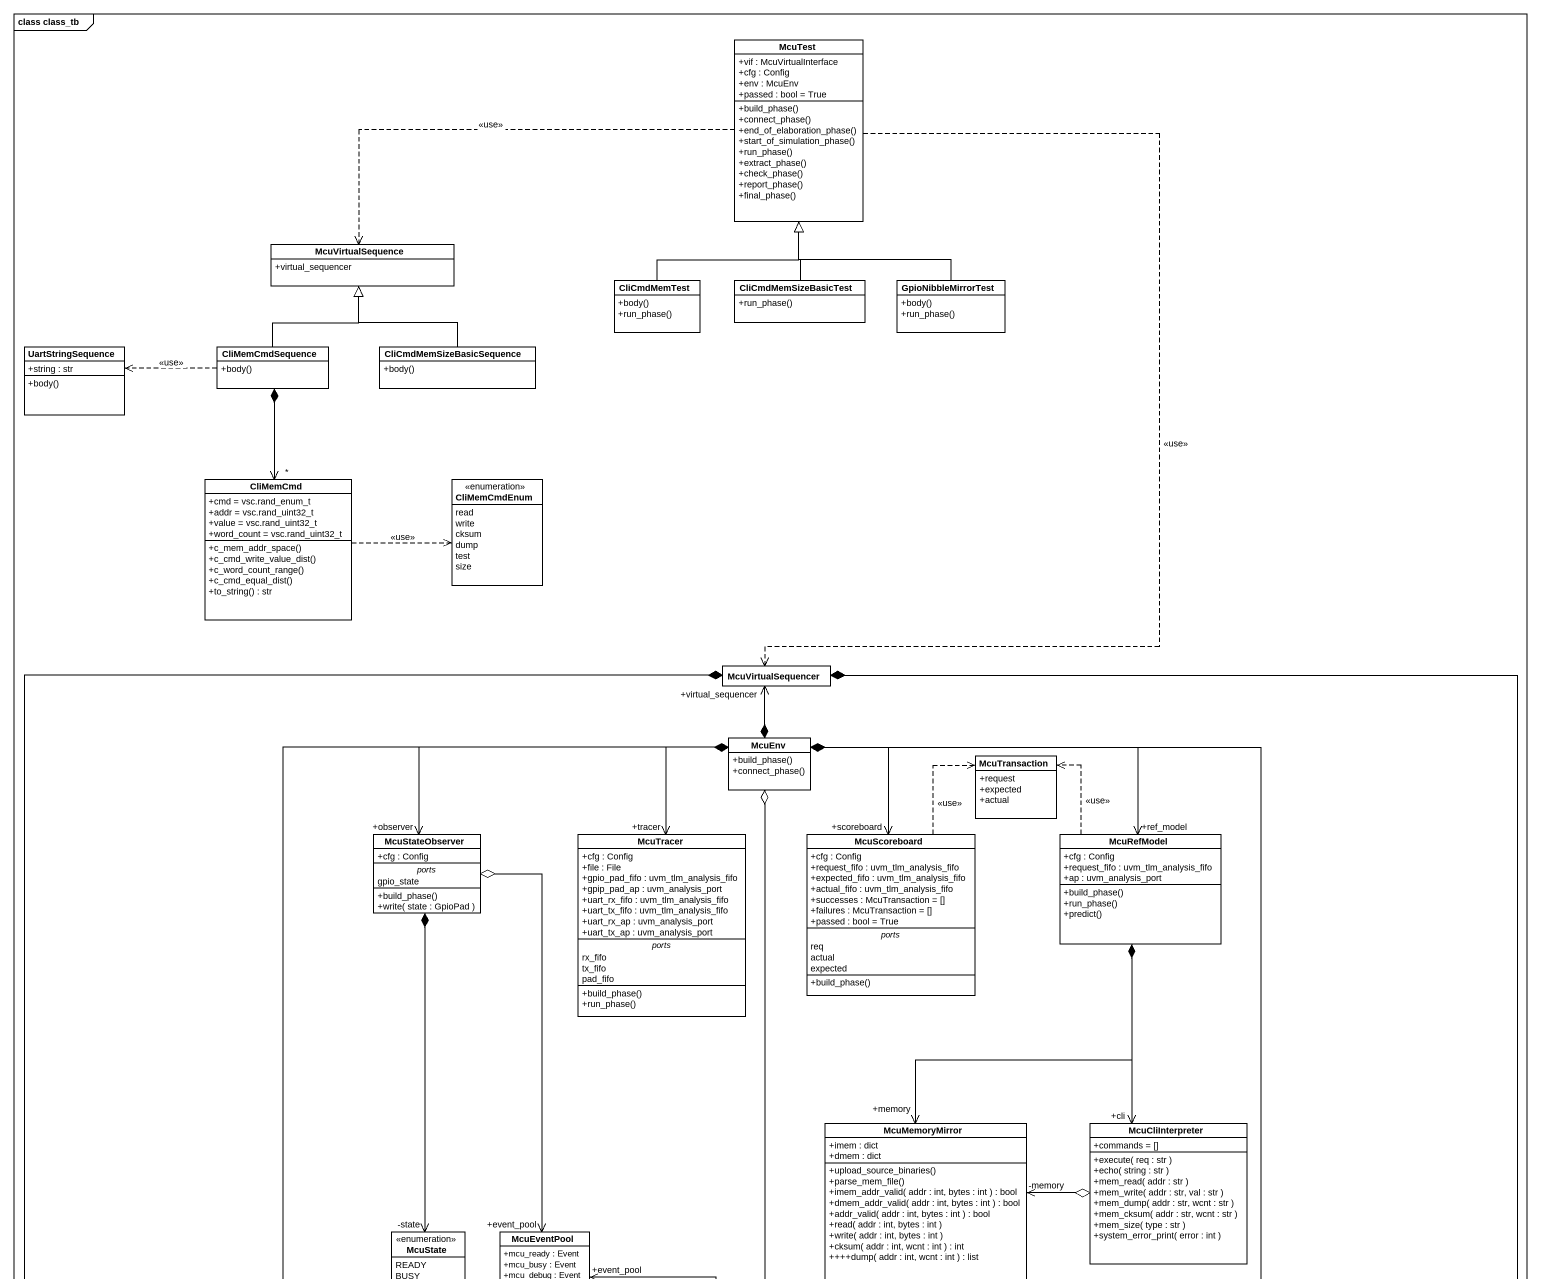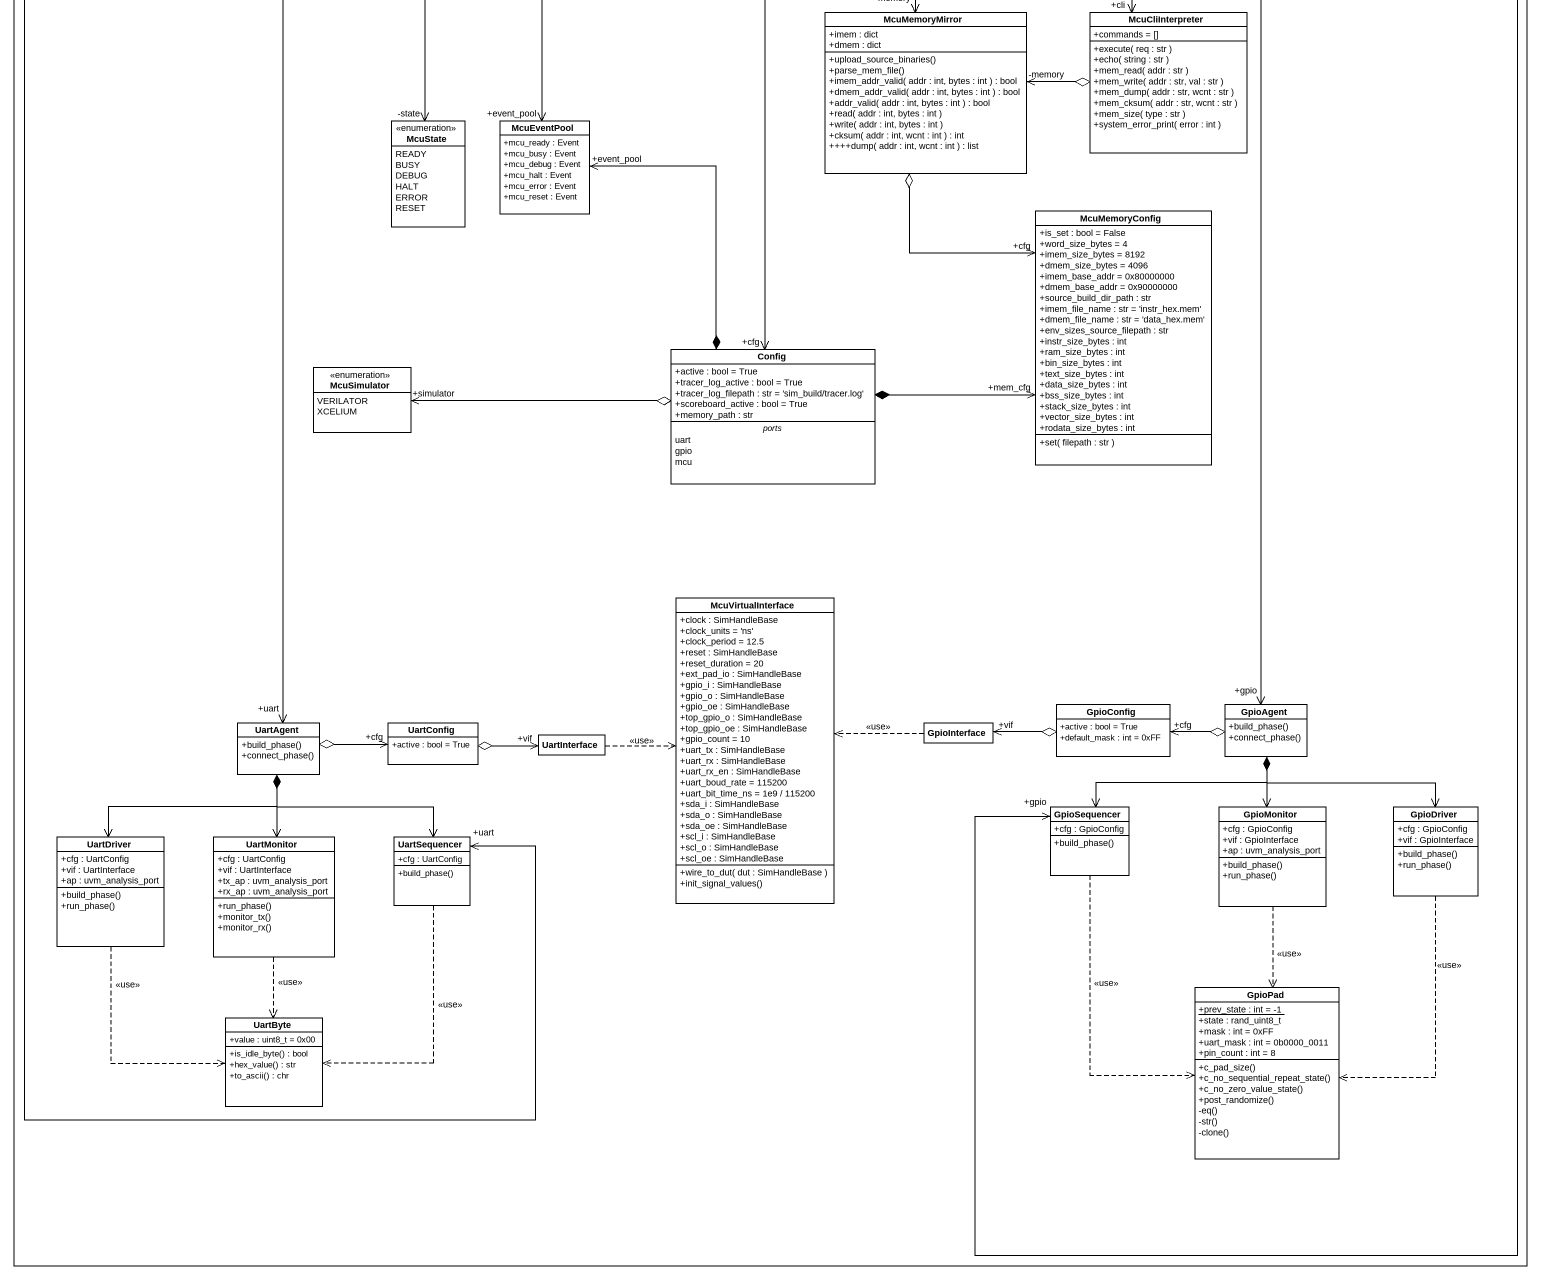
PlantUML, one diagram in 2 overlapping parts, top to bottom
@startuml
mainframe class class_tb
hide circle
hide empty members
skinparam classAttributeIconSize 0
class McuTest {
  +vif : McuVirtualInterface
  +cfg : Config
  +env : McuEnv
  +passed : bool = True
  +build_phase()
  +connect_phase()
  +end_of_elaboration_phase()
  +start_of_simulation_phase()
  +run_phase()
  +extract_phase()
  +check_phase()
  +report_phase()
  +final_phase()
}
class McuVirtualSequence {
  +virtual_sequencer
}
class CliCmdMemTest {
  +body()
  +run_phase()
}
class CliCmdMemSizeBasicTest {
  +run_phase()
}
class GpioNibbleMirrorTest {
  +body()
  +run_phase()
}
class UartStringSequence {
  +string : str
  +body()
}
class CliMemCmdSequence {
  +body()
}
class CliCmdMemSizeBasicSequence {
  +body()
}
class CliMemCmd {
  +cmd = vsc.rand_enum_t
  +addr = vsc.rand_uint32_t
  +value = vsc.rand_uint32_t
  +word_count = vsc.rand_uint32_t
  +c_mem_addr_space()
  +c_cmd_write_value_dist()
  +c_word_count_range()
  +c_cmd_equal_dist()
  +to_string() : str
}
enum CliMemCmdEnum {
  read
  write
  cksum
  dump
  test
  size
}
class McuVirtualSequencer
class McuEnv {
  +build_phase()
  +connect_phase()
}
class McuTransaction {
  +request
  +expected
  +actual
}
class McuStateObserver {
  +cfg : Config
  -- ports --
  gpio_state
  --
  +build_phase()
  +write( state : GpioPad )
}
class McuTracer {
  +cfg : Config
  +file : File
  +gpio_pad_fifo : uvm_tlm_analysis_fifo
  +gpip_pad_ap : uvm_analysis_port
  +uart_rx_fifo : uvm_tlm_analysis_fifo
  +uart_tx_fifo : uvm_tlm_analysis_fifo
  +uart_rx_ap : uvm_analysis_port
  +uart_tx_ap : uvm_analysis_port
  -- ports --
  rx_fifo
  tx_fifo
  pad_fifo
  --
  +build_phase()
  +run_phase()
}
class McuScoreboard {
  +cfg : Config
  +request_fifo : uvm_tlm_analysis_fifo
  +expected_fifo : uvm_tlm_analysis_fifo
  +actual_fifo : uvm_tlm_analysis_fifo
  +successes : McuTransaction = []
  +failures : McuTransaction = []
  +passed : bool = True
  -- ports --
  req
  actual
  expected
  --
  +build_phase()
}
class McuRefModel {
  +cfg : Config
  +request_fifo : uvm_tlm_analysis_fifo
  +ap : uvm_analysis_port
  +build_phase()
  +run_phase()
  +predict()
}
class McuMemoryMirror {
  +imem : dict
  +dmem : dict
  +upload_source_binaries()
  +parse_mem_file()
  +imem_addr_valid( addr : int, bytes : int ) : bool
  +dmem_addr_valid( addr : int, bytes : int ) : bool
  +addr_valid( addr : int, bytes : int ) : bool
  +read( addr : int, bytes : int )
  +write( addr : int, bytes : int )
  +cksum( addr : int, wcnt : int ) : int
  ++++dump( addr : int, wcnt : int ) : list
}
class McuCliInterpreter {
  +commands = []
  +execute( req : str )
  +echo( string : str )
  +mem_read( addr : str )
  +mem_write( addr : str, val : str )
  +mem_dump( addr : str, wcnt : str )
  +mem_cksum( addr : str, wcnt : str )
  +mem_size( type : str )
  +system_error_print( error : int )
}
enum McuState {
  READY
  BUSY
  DEBUG
  HALT
  ERROR
  RESET
}
class McuEventPool {
  +mcu_ready : Event
  +mcu_busy : Event
  +mcu_debug : Event
  +mcu_halt : Event
  +mcu_error : Event
  +mcu_reset : Event
}
class McuMemoryConfig {
  +is_set : bool = False
  +word_size_bytes = 4
  +imem_size_bytes = 8192
  +dmem_size_bytes = 4096
  +imem_base_addr = 0x80000000
  +dmem_base_addr = 0x90000000
  +source_build_dir_path : str
  +imem_file_name : str = 'instr_hex.mem'
  +dmem_file_name : str = 'data_hex.mem'
  +env_sizes_source_filepath : str
  +instr_size_bytes : int
  +ram_size_bytes : int
  +bin_size_bytes : int
  +text_size_bytes : int
  +data_size_bytes : int
  +bss_size_bytes : int
  +stack_size_bytes : int
  +vector_size_bytes : int
  +rodata_size_bytes : int
  +set( filepath : str )
}
enum McuSimulator {
  VERILATOR
  XCELIUM
}
class Config {
  +active : bool = True
  +tracer_log_active : bool = True
  +tracer_log_filepath : str = 'sim_build/tracer.log'
  +scoreboard_active : bool = True
  +memory_path : str
  -- ports --
  uart
  gpio
  mcu
}
class McuVirtualInterface {
  +clock : SimHandleBase
  +clock_units = 'ns'
  +clock_period = 12.5
  +reset : SimHandleBase
  +reset_duration = 20
  +ext_pad_io : SimHandleBase
  +gpio_i : SimHandleBase
  +gpio_o : SimHandleBase
  +gpio_oe : SimHandleBase
  +top_gpio_o : SimHandleBase
  +top_gpio_oe : SimHandleBase
  +gpio_count = 10
  +uart_tx : SimHandleBase
  +uart_rx : SimHandleBase
  +uart_rx_en : SimHandleBase
  +uart_boud_rate = 115200
  +uart_bit_time_ns = 1e9 / 115200
  +sda_i : SimHandleBase
  +sda_o : SimHandleBase
  +sda_oe : SimHandleBase
  +scl_i : SimHandleBase
  +scl_o : SimHandleBase
  +scl_oe : SimHandleBase
  +wire_to_dut( dut : SimHandleBase )
  +init_signal_values()
}
class UartAgent {
  +build_phase()
  +connect_phase()
}
class UartConfig {
  +active : bool = True
}
class GpioInterface
class GpioConfig {
  +active : bool = True
  +default_mask : int = 0xFF
}
class GpioAgent {
  +build_phase()
  +connect_phase()
}
class UartInterface
class UartDriver {
  +cfg : UartConfig
  +vif : UartInterface
  +ap : uvm_analysis_port
  +build_phase()
  +run_phase()
}
class UartMonitor {
  +cfg : UartConfig
  +vif : UartInterface
  +tx_ap : uvm_analysis_port
  +rx_ap : uvm_analysis_port
  +run_phase()
  +monitor_tx()
  +monitor_rx()
}
class UartSequencer {
  +cfg : UartConfig
  +build_phase()
}
class GpioSequencer {
  +cfg : GpioConfig
  +build_phase()
}
class GpioMonitor {
  +cfg : GpioConfig
  +vif : GpioInterface
  +ap : uvm_analysis_port
  +build_phase()
  +run_phase()
}
class GpioDriver {
  +cfg : GpioConfig
  +vif : GpioInterface
  +build_phase()
  +run_phase()
}
class GpioPad {
  {static} +prev_state : int = -1
  +state : rand_uint8_t
  +mask : int = 0xFF
  +uart_mask : int = 0b0000_0011
  +pin_count : int = 8
  +c_pad_size()
  +c_no_sequential_repeat_state()
  +c_no_zero_value_state()
  +post_randomize()
  -eq()
  -str()
  -clone()
}
class UartByte {
  +value : uint8_t = 0x00
  +is_idle_byte() : bool
  +hex_value() : str
  +to_ascii() : chr
}
McuTest .left.> McuVirtualSequence : <<use>>
McuTest ..> McuVirtualSequencer : <<use>>
CliCmdMemTest -up-|> McuTest
CliCmdMemSizeBasicTest -up-|> McuTest
GpioNibbleMirrorTest -up-|> McuTest
CliMemCmdSequence -up-|> McuVirtualSequence
CliMemCmdSequence .left.> UartStringSequence : <<use>>
CliMemCmdSequence *--> "*" CliMemCmd
CliCmdMemSizeBasicSequence -up-|> McuVirtualSequence
CliMemCmd .right.> CliMemCmdEnum : <<use>>
McuVirtualSequencer *--> "+uart" UartSequencer
McuVirtualSequencer *--> "+gpio" GpioSequencer
McuEnv *-up-> "+virtual_sequencer" McuVirtualSequencer
McuEnv *-left-> "+observer" McuStateObserver
McuEnv *--> "+tracer" McuTracer
McuEnv *--> "+scoreboard" McuScoreboard
McuEnv *-right-> "+ref_model" McuRefModel
McuEnv o--> "+cfg" Config
McuEnv *--> "+uart" UartAgent
McuEnv *--> "+gpio" GpioAgent
McuStateObserver *--> "-state" McuState
McuStateObserver o--> "+event_pool" McuEventPool
McuScoreboard .up.> McuTransaction : <<use>>
McuRefModel .up.> McuTransaction : <<use>>
McuRefModel *--> "+memory" McuMemoryMirror
McuRefModel *--> "+cli" McuCliInterpreter
McuMemoryMirror o--> "+cfg" McuMemoryConfig
McuCliInterpreter o-left-> "-memory" McuMemoryMirror
Config *-up-> "+event_pool" McuEventPool
Config *-right-> "+mem_cfg" McuMemoryConfig
Config o-left-> "+simulator" McuSimulator
UartAgent o-right-> "+cfg" UartConfig
UartAgent *--> UartDriver
UartAgent *--> UartMonitor
UartAgent *--> UartSequencer
UartConfig o-right-> "+vif" UartInterface
GpioInterface .left.> McuVirtualInterface : <<use>>
GpioConfig o-left-> "+vif" GpioInterface
GpioAgent o-left-> "+cfg" GpioConfig
GpioAgent *--> GpioSequencer
GpioAgent *--> GpioMonitor
GpioAgent *--> GpioDriver
UartInterface .right.> McuVirtualInterface : <<use>>
UartDriver ..> UartByte : <<use>>
UartMonitor ..> UartByte : <<use>>
UartSequencer ..> UartByte : <<use>>
GpioSequencer ..> GpioPad : <<use>>
GpioMonitor ..> GpioPad : <<use>>
GpioDriver ..> GpioPad : <<use>>
@enduml
